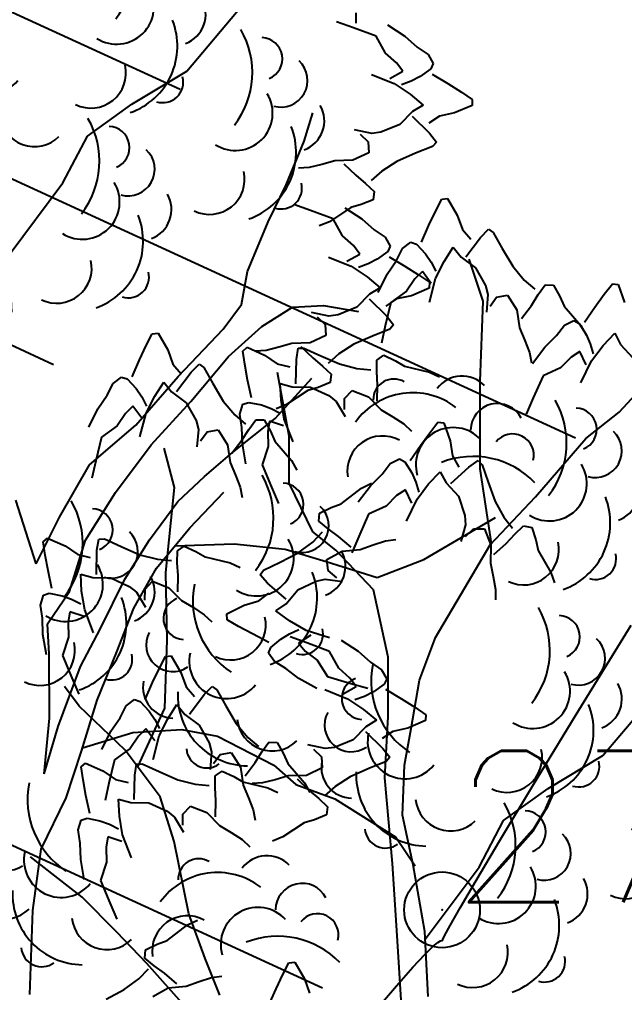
# Model space of a CAD drawing. Header units: millimetres. Extents: x 524954 to 526204, y 9523489 to 9524010.
# Drawn here: x 525327.64 to 525331.64, y 9523780.03 to 9523786.45 of the extents above; entities that cross this region are included whole.
import ezdxf
from ezdxf import colors
from ezdxf.entities.mleader import LeaderData, LeaderLine
from ezdxf.math import Vec2, Vec3

# ---------------------------------------------------------------- set-up
doc = ezdxf.new("R2010")
doc.units = ezdxf.units.MM
doc.header["$PDMODE"] = 32
doc.header["$PDSIZE"] = 0.5
doc.linetypes.add('ACAD_ISO12W100', pattern=[21, 12, -3, 0, -3, 0, -3])
for name, color, linetype in [('Arbre', 34, 'ACAD_ISO12W100'), ('CN_05_00', 6, 'Continuous'), ('ETQ IMPAIR', 7, 'Continuous'), ('Talus', 2, 'Continuous'), ('TopoAlt', 3, 'Continuous'), ('TOPOJIS', 7, 'Continuous')]:
    doc.layers.add(name, color=color, linetype=linetype)
doc.styles.add('Simplex 1.0', font='Simplex.shx', dxfattribs={"width": 0.99, "height": 1})
doc.styles.get("Standard").update_dxf_attribs({"font": 'arial.ttf'})

# ---------------------------------------------------------------- blocks, each defined once
blk = doc.blocks.new('TCPOINT M')
at = {"color": 0}
blk.add_point((0, 0), dxfattribs=at)
at = {"layer": 'TopoAlt', "style": 'Simplex 1.0', "width": 0.99}
blk.add_attdef('ALT', (0.15, 0.15), '', height=1, dxfattribs=at)
blk = doc.blocks.new('v088')
at = {"color": 3, "linetype": 'Continuous'}
for p, q in [((-0.0239, 12.3184), (0.0161, 12.3965)), ((0.0161, 12.3965), (0.0546, 12.3999)), ((0.0546, 12.3999), (0.1184, 12.2906)), ((-0.0686, 12.2238), (-0.0239, 12.3184)), ((0.1184, 12.2906), (0.1522, 12.1952)), ((-0.1179, 12.1126), (-0.0686, 12.2238)), ((0.1522, 12.1952), (0.2074, 12.1313)), ((0.2717, 12.1435), (0.3242, 12.1966)), ((0.3242, 12.1966), (0.3557, 12.1751)), ((0.3557, 12.1751), (0.415, 12.0689)), ((-0.2428, 12.0693), (-0.1881, 12.111)), ((-0.1881, 12.111), (-0.1505, 12.0986)), ((-0.1505, 12.0986), (-0.0915, 12.0354)), ((0.1746, 12.0155), (0.2717, 12.1435)), ((-0.2828, 11.9912), (-0.2428, 12.0693)), ((-0.0915, 12.0354), (-0.0536, 11.98)), ((0.0317, 11.9844), (0.0922, 12.0781)), ((0.0922, 12.0781), (0.1437, 12.0135)), ((0.415, 12.0689), (0.4841, 11.9528)), ((-0.344, 11.9013), (-0.2828, 11.9912)), ((-0.0536, 11.98), (-0.0225, 11.9193)), ((-0.0252, 11.8718), (0.0317, 11.9844)), ((0.1437, 12.0135), (0.2395, 11.9416)), ((-0.4033, 11.7804), (-0.344, 11.9013)), ((-0.1123, 11.9179), (-0.1618, 11.8694)), ((-0.0542, 11.8389), (-0.1123, 11.9179)), ((0.2395, 11.9416), (0.3048, 11.8248)), ((0.4841, 11.9528), (0.5601, 11.8616)), ((-0.1618, 11.8694), (-0.2169, 11.7884)), ((-0.066, 11.7153), (-0.0252, 11.8718)), ((0.3048, 11.8248), (0.32, 11.7651)), ((0.5601, 11.8616), (0.6304, 11.8005)), ((0.6527, 11.7656), (0.6994, 11.8293)), ((0.6994, 11.8293), (0.7544, 11.828)), ((0.7544, 11.828), (0.796, 11.7537)), ((1.0886, 11.7676), (1.1424, 11.8368)), ((1.1424, 11.8368), (1.1809, 11.833)), ((1.1809, 11.833), (1.2232, 11.7138)), ((-0.2169, 11.7884), (-0.3202, 11.714)), ((0.32, 11.7651), (0.3106, 11.6498)), ((0.378, 11.7487), (0.4498, 11.7623)), ((0.4498, 11.7623), (0.5114, 11.6644)), ((0.6075, 11.6944), (0.6527, 11.7656)), ((1.027, 11.683), (1.0886, 11.7676)), ((-0.3202, 11.714), (-0.3572, 11.5582)), ((0.3344, 11.6895), (0.378, 11.7487)), ((0.796, 11.7537), (0.824, 11.6885)), ((0.5114, 11.6644), (0.5299, 11.5465)), ((0.5418, 11.6075), (0.6075, 11.6944)), ((0.824, 11.6885), (0.9344, 11.5607)), ((0.9578, 11.583), (1.027, 11.683)), ((0.827, 11.5637), (0.8886, 11.5945)), ((0.8886, 11.5945), (0.9232, 11.5753)), ((0.9232, 11.5753), (0.9693, 11.5022)), ((-0.3572, 11.5582), (-0.3824, 11.4437)), ((0.5299, 11.5465), (0.5653, 11.4632)), ((0.7732, 11.4945), (0.827, 11.5637)), ((0.9344, 11.5607), (0.97, 11.497)), ((1.0809, 11.4291), (1.1578, 11.5099)), ((1.1578, 11.5099), (1.1963, 11.4368)), ((0.5653, 11.4632), (0.5962, 11.3829)), ((0.6962, 11.4176), (0.7732, 11.4945)), ((0.9693, 11.5022), (0.9963, 11.4406)), ((0.9963, 11.4406), (1.0155, 11.3753)), ((-1.2987, 11.3921), (-1.2695, 11.4174)), ((-1.2853, 11.3054), (-1.2987, 11.3921)), ((-1.2695, 11.4174), (-1.1537, 11.3664)), ((-0.9434, 11.3371), (-0.9319, 11.4109)), ((-0.9319, 11.4109), (-0.8938, 11.412)), ((-0.8938, 11.412), (-0.7835, 11.3608)), ((0.5962, 11.3829), (0.6091, 11.3149)), ((0.6155, 11.3099), (0.6962, 11.4176)), ((0.927, 11.3906), (0.8693, 11.3522)), ((0.9693, 11.3022), (0.927, 11.3906)), ((1.004, 11.3291), (1.0809, 11.4291)), ((1.1963, 11.4368), (1.2771, 11.3483)), ((-1.1537, 11.3664), (-1.0704, 11.3089)), ((-0.9469, 11.1764), (-0.9434, 11.3371)), ((-0.7835, 11.3608), (-0.6595, 11.3072)), ((-0.4131, 11.2545), (-0.4126, 11.3334)), ((-0.4126, 11.3334), (-0.3673, 11.3647)), ((-0.3673, 11.3647), (-0.2901, 11.3288)), ((-0.2901, 11.3288), (-0.2291, 11.2925)), ((0.8693, 11.3522), (0.8001, 11.2829)), ((0.9347, 11.1829), (1.004, 11.3291)), ((-1.266, 11.2026), (-1.2853, 11.3054)), ((-1.0704, 11.3089), (-0.9882, 11.2895)), ((-0.6595, 11.3072), (-0.5444, 11.2779)), ((-0.5444, 11.2779), (-0.4516, 11.2697)), ((-0.4079, 11.1703), (-0.4131, 11.2545)), ((-0.2291, 11.2925), (-0.0648, 11.2537)), ((-0.0648, 11.2537), (0.0014, 11.223)), ((0.8001, 11.2829), (0.6847, 11.2291)), ((-1.2408, 11.0836), (-1.266, 11.2026)), ((0.6847, 11.2291), (0.6193, 11.0829)), ((-1.0503, 11.1789), (-0.9708, 11.1567)), ((-1.0444, 11.0675), (-1.0503, 11.1789)), ((-0.9708, 11.1567), (-0.851, 11.1547)), ((-0.851, 11.1547), (-0.7296, 11.0984)), ((-0.6257, 11.0796), (-0.5755, 11.1328)), ((-0.5755, 11.1328), (-0.4682, 11.0896)), ((-0.4102, 11.0614), (-0.4079, 11.1703)), ((-1.0245, 10.9429), (-1.0444, 11.0675)), ((-0.7296, 11.0984), (-0.6822, 11.0589)), ((-0.6822, 11.0589), (-0.6222, 10.96)), ((-0.6263, 11.0061), (-0.6257, 11.0796)), ((-0.4682, 11.0896), (-0.3841, 11.005)), ((0.6193, 11.0829), (0.5731, 10.9752)), ((-1.3166, 10.9752), (-1.2967, 11.0411)), ((-1.2967, 11.0411), (-1.2589, 11.0531)), ((-1.2589, 11.0531), (-1.1741, 11.0365)), ((-1.1741, 11.0365), (-1.1109, 11.0139)), ((-1.1109, 11.0139), (-1.0501, 10.983)), ((-0.3841, 11.005), (-0.3065, 10.9583)), ((-1.3032, 10.8885), (-1.3166, 10.9752)), ((-1.122, 10.9292), (-1.1336, 10.8608)), ((-1.0286, 10.8992), (-1.122, 10.9292)), ((-0.9657, 10.7922), (-1.0245, 10.9429)), ((-0.3065, 10.9583), (-0.2344, 10.9114)), ((-1.3, 10.7798), (-1.3032, 10.8885)), ((-0.2344, 10.9114), (-0.1841, 10.8638)), ((-1.1336, 10.8608), (-1.1308, 10.7629)), ((-1.2771, 10.6471), (-1.3, 10.7798)), ((-1.1308, 10.7629), (-1.1708, 10.642)), ((-1.1708, 10.642), (-1.1094, 10.4942)), ((-1.1094, 10.4942), (-1.0628, 10.3867)), ((-0.648, 10.3846), (-0.514, 10.4875)), ((-0.514, 10.4875), (-0.4484, 10.5194)), ((-0.7912, 10.3231), (-0.7146, 10.3603)), ((-0.7146, 10.3603), (-0.648, 10.3846)), ((-0.7957, 10.2682), (-0.7912, 10.3231)), ((-0.7348, 10.218), (-0.7957, 10.2682)), ((-2.6162, 10.1323), (-2.587, 10.1577)), ((-2.587, 10.1577), (-2.4712, 10.1066)), ((-0.8359, 10.1311), (-0.7709, 10.1978)), ((-0.6662, 10.1688), (-0.7348, 10.218)), ((-0.5833, 10.0982), (-0.6662, 10.1688)), ((-2.6028, 10.0456), (-2.6162, 10.1323)), ((-2.4712, 10.1066), (-2.3879, 10.0492)), ((-2.2608, 10.0773), (-2.2494, 10.1511)), ((-2.2494, 10.1511), (-2.2113, 10.1522)), ((-2.2113, 10.1522), (-2.101, 10.101)), ((-2.101, 10.101), (-1.977, 10.0475)), ((-1.7301, 10.0737), (-1.6848, 10.1049)), ((-1.6848, 10.1049), (-1.6075, 10.069)), ((-0.9313, 10.0604), (-0.8359, 10.1311)), ((-0.5231, 10.0829), (-0.4378, 10.1134)), ((-0.4378, 10.1134), (-0.3559, 10.1397)), ((-0.3559, 10.1397), (-0.2873, 10.1487)), ((-2.5835, 9.9428), (-2.6028, 10.0456)), ((-2.3879, 10.0492), (-2.3057, 10.0298)), ((-2.2643, 9.9167), (-2.2608, 10.0773)), ((-1.977, 10.0475), (-1.8618, 10.0181)), ((-1.7305, 9.9947), (-1.7301, 10.0737)), ((-1.6075, 10.069), (-1.5466, 10.0327)), ((-1.5466, 10.0327), (-1.3822, 9.9939)), ((-1.0512, 9.9981), (-0.9313, 10.0604)), ((-0.7431, 10.0152), (-0.6418, 10.0712)), ((-0.6418, 10.0712), (-0.5231, 10.0829)), ((-1.8618, 10.0181), (-1.7691, 10.0099)), ((-1.7254, 9.9105), (-1.7305, 9.9947)), ((-1.3822, 9.9939), (-1.316, 9.9632)), ((-1.1606, 9.945), (-1.0512, 9.9981)), ((-0.7336, 9.9427), (-0.7431, 10.0152)), ((-2.5582, 9.8238), (-2.5835, 9.9428)), ((-2.3678, 9.9191), (-2.2883, 9.8969)), ((-2.3619, 9.8077), (-2.3678, 9.9191)), ((-2.2883, 9.8969), (-2.1685, 9.895)), ((-1.7277, 9.8016), (-1.7254, 9.9105)), ((-1.1838, 9.9148), (-1.1606, 9.945)), ((-1.1339, 9.8592), (-1.1838, 9.9148)), ((-0.677, 9.8958), (-0.7336, 9.9427)), ((-2.1685, 9.895), (-2.0471, 9.8386)), ((-2.0471, 9.8386), (-1.9997, 9.7992)), ((-1.9432, 9.8199), (-1.893, 9.873)), ((-1.893, 9.873), (-1.7856, 9.8299)), ((-1.0116, 9.755), (-1.1339, 9.8592)), ((-0.9342, 9.8156), (-0.8138, 9.874)), ((-0.8138, 9.874), (-0.7533, 9.8858)), ((-0.7533, 9.8858), (-0.6387, 9.8698)), ((-2.634, 9.7155), (-2.6142, 9.7814)), ((-2.6142, 9.7814), (-2.5764, 9.7933)), ((-2.5764, 9.7933), (-2.4916, 9.7768)), ((-2.4916, 9.7768), (-2.4283, 9.7541)), ((-2.3419, 9.6831), (-2.3619, 9.8077)), ((-1.9997, 9.7992), (-1.9397, 9.7002)), ((-1.9438, 9.7464), (-1.9432, 9.8199)), ((-1.7856, 9.8299), (-1.7015, 9.7452)), ((-1.1923, 9.7429), (-1.1254, 9.7944)), ((-1.0114, 9.724), (-0.9342, 9.8156)), ((-2.6206, 9.6288), (-2.634, 9.7155)), ((-2.4283, 9.7541), (-2.3676, 9.7232)), ((-1.7015, 9.7452), (-1.624, 9.6985)), ((-1.4022, 9.6572), (-1.2895, 9.7147)), ((-1.2895, 9.7147), (-1.1923, 9.7429)), ((-1.0789, 9.6763), (-1.0114, 9.724)), ((-2.4395, 9.6694), (-2.4511, 9.6011)), ((-2.3461, 9.6395), (-2.4395, 9.6694)), ((-2.2831, 9.5325), (-2.3419, 9.6831)), ((-1.624, 9.6985), (-1.5519, 9.6516)), ((-1.5519, 9.6516), (-1.5015, 9.6041)), ((-1.401, 9.6186), (-1.4022, 9.6572)), ((-0.9888, 9.6106), (-1.0789, 9.6763)), ((-2.6175, 9.52), (-2.6206, 9.6288)), ((-2.4511, 9.6011), (-2.4483, 9.5032)), ((-1.3254, 9.5742), (-1.401, 9.6186)), ((-0.8796, 9.5473), (-0.9888, 9.6106)), ((-2.5946, 9.3874), (-2.6175, 9.52)), ((-1.2335, 9.5242), (-1.3254, 9.5742)), ((-1.1253, 9.4685), (-1.2335, 9.5242)), ((-1.0467, 9.4905), (-0.9892, 9.5252)), ((-0.9892, 9.5252), (-0.9269, 9.5527)), ((-0.8484, 9.5165), (-0.9306, 9.463)), ((-0.7257, 9.4976), (-0.8796, 9.5473)), ((-2.4483, 9.5032), (-2.4883, 9.3823)), ((-1.1132, 9.4352), (-1.0467, 9.4905)), ((-0.9306, 9.463), (-0.885, 9.4108)), ((-1.1278, 9.3984), (-1.1132, 9.4352)), ((-1.0892, 9.3413), (-1.1278, 9.3984)), ((-0.885, 9.4108), (-0.8073, 9.3511)), ((-2.4883, 9.3823), (-2.4269, 9.2344)), ((-1.0136, 9.2969), (-1.0892, 9.3413)), ((-0.8073, 9.3511), (-0.7389, 9.2437)), ((-0.9273, 9.2307), (-1.0136, 9.2969)), ((-2.4269, 9.2344), (-2.3802, 9.1269)), ((-0.81, 9.1646), (-0.9273, 9.2307)), ((-0.7389, 9.2437), (-0.5855, 9.1979)), ((-0.5855, 9.1979), (-0.4727, 9.1661)), ((2.1964, 9.1077), (2.1964, 9.0385)), ((2.1801, 9.009), (2.0697, 9.0483)), ((2.3301, 8.953), (2.1801, 9.009)), ((2.4064, 9.0272), (2.519, 8.9533)), ((2.3912, 8.8412), (2.3301, 8.953)), ((2.519, 8.9533), (2.6006, 8.8814)), ((2.6006, 8.8814), (2.6731, 8.832)), ((2.4646, 8.7765), (2.3912, 8.8412)), ((2.6731, 8.832), (2.7077, 8.7725)), ((2.5067, 8.7213), (2.4646, 8.7765)), ((2.7077, 8.7725), (2.6907, 8.7368)), ((2.2998, 8.7005), (2.4501, 8.6406)), ((2.421, 8.6735), (2.5067, 8.7213)), ((2.6207, 8.6861), (2.5609, 8.6554)), ((2.6907, 8.7368), (2.6207, 8.6861)), ((2.7005, 8.7027), (2.8047, 8.6399)), ((-2.3661, 8.6466), (-2.3369, 8.6719)), ((-2.3527, 8.5599), (-2.3661, 8.6466)), ((-2.3369, 8.6719), (-2.2212, 8.6209)), ((-2.2212, 8.6209), (-2.1379, 8.5634)), ((-2.0108, 8.5916), (-1.9993, 8.6654)), ((-1.9993, 8.6654), (-1.9613, 8.6665)), ((-1.9613, 8.6665), (-1.8509, 8.6153)), ((-1.8509, 8.6153), (-1.7269, 8.5617)), ((-1.4801, 8.5879), (-1.4347, 8.6192)), ((-1.4347, 8.6192), (-1.3575, 8.5833)), ((2.4501, 8.6406), (2.5548, 8.5702)), ((2.5609, 8.6554), (2.4969, 8.632)), ((2.8047, 8.6399), (2.8931, 8.5838)), ((-2.3334, 8.4571), (-2.3527, 8.5599)), ((-2.1379, 8.5634), (-2.0557, 8.544)), ((-2.0143, 8.4309), (-2.0108, 8.5916)), ((-1.7269, 8.5617), (-1.6118, 8.5324)), ((-1.4805, 8.509), (-1.4801, 8.5879)), ((-1.3575, 8.5833), (-1.2966, 8.547)), ((2.5548, 8.5702), (2.6402, 8.4985)), ((2.8931, 8.5838), (2.9656, 8.5345)), ((-1.6118, 8.5324), (-1.519, 8.5242)), ((-1.4754, 8.4248), (-1.4805, 8.509)), ((-1.2966, 8.547), (-1.1322, 8.5082)), ((-1.1322, 8.5082), (-1.066, 8.4775)), ((2.6402, 8.4985), (2.5697, 8.4555)), ((2.9641, 8.4958), (2.8478, 8.4461)), ((2.9656, 8.5345), (2.9641, 8.4958)), ((-2.3082, 8.3381), (-2.3334, 8.4571)), ((-2.1178, 8.4334), (-2.0382, 8.4112)), ((-2.1118, 8.322), (-2.1178, 8.4334)), ((-1.4776, 8.3159), (-1.4754, 8.4248)), ((2.5697, 8.4555), (2.4865, 8.3693)), ((2.5678, 8.4245), (2.6828, 8.3123)), ((2.749, 8.4244), (2.6787, 8.3776)), ((2.8478, 8.4461), (2.749, 8.4244)), ((-2.0382, 8.4112), (-1.9184, 8.4092)), ((-1.9184, 8.4092), (-1.7971, 8.3529)), ((-1.6931, 8.3341), (-1.643, 8.3873)), ((-1.643, 8.3873), (-1.5356, 8.3441)), ((2.4865, 8.3693), (2.3625, 8.3191)), ((-2.384, 8.2298), (-2.3641, 8.2956)), ((-2.3641, 8.2956), (-2.3264, 8.3076)), ((-2.3264, 8.3076), (-2.2415, 8.291)), ((-2.2415, 8.291), (-2.1783, 8.2684)), ((-2.0919, 8.1974), (-2.1118, 8.322)), ((-1.7971, 8.3529), (-1.7497, 8.3134)), ((-1.7497, 8.3134), (-1.6897, 8.2145)), ((-1.6937, 8.2606), (-1.6931, 8.3341)), ((-1.5356, 8.3441), (-1.4515, 8.2595)), ((2.3013, 8.3113), (2.188, 8.335)), ((2.2245, 8.3065), (2.2778, 8.2559)), ((2.3625, 8.3191), (2.3013, 8.3113)), ((2.6828, 8.3123), (2.7289, 8.2536)), ((-2.3706, 8.1431), (-2.384, 8.2298)), ((-2.1783, 8.2684), (-2.1175, 8.2375)), ((-1.4515, 8.2595), (-1.374, 8.2128)), ((2.2778, 8.2559), (2.2824, 8.183)), ((2.7289, 8.2536), (2.7037, 8.225)), ((-2.1895, 8.1837), (-2.2011, 8.1153)), ((-2.0961, 8.1537), (-2.1895, 8.1837)), ((-2.0331, 8.0467), (-2.0919, 8.1974)), ((-1.374, 8.2128), (-1.3019, 8.1659)), ((-1.3019, 8.1659), (-1.2515, 8.1184)), ((2.2824, 8.183), (2.1776, 8.1339)), ((2.591, 8.1793), (2.4672, 8.1253)), ((2.7037, 8.225), (2.591, 8.1793)), ((-2.3674, 8.0343), (-2.3706, 8.1431)), ((-2.2011, 8.1153), (-2.1982, 8.0174)), ((1.9713, 8.1055), (1.8878, 8.0848)), ((2.0584, 8.1303), (1.9713, 8.1055)), ((2.1776, 8.1339), (2.0584, 8.1303)), ((2.1174, 8.1109), (2.1954, 8.0349)), ((2.4672, 8.1253), (2.3672, 8.0611)), ((-2.3445, 7.9016), (-2.3674, 8.0343)), ((1.8878, 8.0848), (1.8187, 8.0804)), ((2.1954, 8.0349), (2.2605, 7.9811)), ((2.3672, 8.0611), (2.2979, 7.9989)), ((-2.1982, 8.0174), (-2.2383, 7.8966)), ((2.2605, 7.9811), (2.3179, 7.927)), ((2.3179, 7.927), (2.3098, 7.8725)), ((-2.2383, 7.8966), (-2.1768, 7.7487)), ((1.8965, 7.8022), (1.7861, 7.8414)), ((2.2308, 7.8405), (2.1627, 7.8208)), ((2.3098, 7.8725), (2.2308, 7.8405)), ((2.0465, 7.7461), (1.8965, 7.8022)), ((2.1627, 7.8208), (2.0222, 7.7271)), ((2.1227, 7.8203), (2.2353, 7.7465)), ((-2.1768, 7.7487), (-2.1302, 7.6412)), ((2.0222, 7.7271), (1.9545, 7.6997)), ((2.1075, 7.6343), (2.0465, 7.7461)), ((2.2353, 7.7465), (2.3169, 7.6746)), ((2.3169, 7.6746), (2.3894, 7.6252)), ((-1.7972, 7.4997), (-1.6632, 7.6026)), ((-1.6632, 7.6026), (-1.5976, 7.6345)), ((2.1809, 7.5696), (2.1075, 7.6343)), ((2.3894, 7.6252), (2.424, 7.5657)), ((2.223, 7.5144), (2.1809, 7.5696)), ((2.407, 7.5299), (2.337, 7.4793)), ((2.424, 7.5657), (2.407, 7.5299)), ((-1.9404, 7.4382), (-1.8638, 7.4754)), ((-1.8638, 7.4754), (-1.7972, 7.4997)), ((2.0162, 7.4937), (2.1664, 7.4338)), ((2.1373, 7.4666), (2.223, 7.5144)), ((2.337, 7.4793), (2.2772, 7.4485)), ((2.4169, 7.4959), (2.521, 7.4331)), ((-1.9448, 7.3833), (-1.9404, 7.4382)), ((2.1664, 7.4338), (2.2711, 7.3633)), ((2.2772, 7.4485), (2.2132, 7.4252)), ((2.521, 7.4331), (2.6094, 7.377)), ((-1.8839, 7.3331), (-1.9448, 7.3833)), ((-1.8154, 7.2839), (-1.8839, 7.3331)), ((-1.0336, 7.2746), (-0.9936, 7.3527)), ((-0.9936, 7.3527), (-0.9551, 7.3561)), ((-0.9551, 7.3561), (-0.8913, 7.2468)), ((2.2711, 7.3633), (2.3565, 7.2916)), ((2.6094, 7.377), (2.6819, 7.3276)), ((2.6819, 7.3276), (2.6805, 7.289)), ((-1.985, 7.2461), (-1.9201, 7.3129)), ((-1.7325, 7.2133), (-1.8154, 7.2839)), ((-1.5051, 7.2548), (-1.4365, 7.2638)), ((-1.0783, 7.18), (-1.0336, 7.2746)), ((2.3565, 7.2916), (2.286, 7.2486)), ((2.6805, 7.289), (2.5641, 7.2392)), ((-2.0805, 7.1754), (-1.985, 7.2461)), ((-1.791, 7.1862), (-1.6722, 7.1979)), ((-1.6722, 7.1979), (-1.587, 7.2285)), ((-1.587, 7.2285), (-1.5051, 7.2548)), ((-0.8913, 7.2468), (-0.8575, 7.1514)), ((2.286, 7.2486), (2.2028, 7.1624)), ((2.2841, 7.2177), (2.3991, 7.1055)), ((2.4653, 7.2176), (2.395, 7.1707)), ((2.5641, 7.2392), (2.4653, 7.2176)), ((-2.2004, 7.1132), (-2.0805, 7.1754)), ((-1.8923, 7.1303), (-1.791, 7.1862)), ((-1.1277, 7.0688), (-1.0783, 7.18)), ((2.2028, 7.1624), (2.0788, 7.1122)), ((2.0176, 7.1045), (1.9044, 7.1282)), ((1.9408, 7.0996), (1.9941, 7.049)), ((2.0788, 7.1122), (2.0176, 7.1045)), ((2.3991, 7.1055), (2.4452, 7.0467)), ((1.9941, 7.049), (1.9988, 6.9761)), ((2.4201, 7.0181), (2.3073, 6.9725)), ((2.4452, 7.0467), (2.4201, 7.0181)), ((0.8128, 6.9092), (0.8527, 6.9872)), ((0.8527, 6.9872), (0.8913, 6.9906)), ((0.8913, 6.9906), (0.9551, 6.8814)), ((1.9988, 6.9761), (1.8939, 6.9271)), ((2.3073, 6.9725), (2.1835, 6.9184)), ((0.7681, 6.8145), (0.8128, 6.9092)), ((0.9551, 6.8814), (0.9888, 6.786)), ((1.6041, 6.8779), (1.535, 6.8736)), ((1.6876, 6.8986), (1.6041, 6.8779)), ((1.7747, 6.9234), (1.6876, 6.8986)), ((1.8939, 6.9271), (1.7747, 6.9234)), ((1.8337, 6.904), (1.9118, 6.828)), ((2.1835, 6.9184), (2.0835, 6.8543)), ((0.7187, 6.7034), (0.7681, 6.8145)), ((1.9118, 6.828), (1.9768, 6.7743)), ((2.0835, 6.8543), (2.0142, 6.7921)), ((0.9888, 6.786), (1.0441, 6.7221)), ((1.1083, 6.7343), (1.1609, 6.7873)), ((1.1609, 6.7873), (1.1923, 6.7659)), ((1.1923, 6.7659), (1.2517, 6.6597)), ((1.9768, 6.7743), (2.0342, 6.7201)), ((0.5938, 6.6601), (0.6485, 6.7018)), ((0.6485, 6.7018), (0.6861, 6.6893)), ((0.6861, 6.6893), (0.7451, 6.6262)), ((1.0112, 6.6062), (1.1083, 6.7343)), ((2.0342, 6.7201), (2.0261, 6.6656)), ((0.5538, 6.582), (0.5938, 6.6601)), ((0.7451, 6.6262), (0.7831, 6.5707)), ((0.8684, 6.5752), (0.9289, 6.6689)), ((0.9289, 6.6689), (0.9803, 6.6043)), ((1.2517, 6.6597), (1.3207, 6.5436)), ((1.9472, 6.6337), (1.879, 6.6139)), ((2.0261, 6.6656), (1.9472, 6.6337)), ((0.4926, 6.4921), (0.5538, 6.582)), ((0.7831, 6.5707), (0.8142, 6.5101)), ((0.8114, 6.4626), (0.8684, 6.5752)), ((0.9803, 6.6043), (1.0762, 6.5324)), ((1.879, 6.6139), (1.7385, 6.5203)), ((0.4333, 6.3712), (0.4926, 6.4921)), ((0.7244, 6.5087), (0.6749, 6.4601)), ((0.7824, 6.4297), (0.7244, 6.5087)), ((1.0762, 6.5324), (1.1414, 6.4156)), ((1.3207, 6.5436), (1.3968, 6.4523)), ((1.7385, 6.5203), (1.6708, 6.4929)), ((0.6749, 6.4601), (0.6198, 6.3792)), ((0.7707, 6.306), (0.8114, 6.4626)), ((1.3968, 6.4523), (1.4671, 6.3913)), ((0.6198, 6.3792), (0.5164, 6.3047)), ((1.1414, 6.4156), (1.1567, 6.3559)), ((1.4894, 6.3564), (1.536, 6.4201)), ((1.536, 6.4201), (1.5911, 6.4188)), ((1.5911, 6.4188), (1.6326, 6.3444)), ((2.6849, 6.3343), (2.7388, 6.4036)), ((2.7388, 6.4036), (2.7772, 6.3997)), ((2.7772, 6.3997), (2.8196, 6.2805)), ((0.5164, 6.3047), (0.4795, 6.1489)), ((1.1567, 6.3559), (1.1472, 6.2405)), ((1.171, 6.2803), (1.2146, 6.3394)), ((1.2146, 6.3394), (1.2864, 6.3531)), ((1.2864, 6.3531), (1.3481, 6.2552)), ((1.4442, 6.2852), (1.4894, 6.3564)), ((1.6326, 6.3444), (1.6606, 6.2793)), ((2.6234, 6.2497), (2.6849, 6.3343)), ((1.3481, 6.2552), (1.3665, 6.1373)), ((1.3784, 6.1983), (1.4442, 6.2852)), ((1.6606, 6.2793), (1.771, 6.1515)), ((2.5541, 6.1497), (2.6234, 6.2497)), ((2.8196, 6.2805), (2.8349, 6.1805)), ((2.8349, 6.1805), (2.8773, 6.1074)), ((0.4795, 6.1489), (0.4542, 6.0345)), ((1.3665, 6.1373), (1.4019, 6.054)), ((1.771, 6.1515), (1.8066, 6.0878)), ((2.3695, 6.0612), (2.4234, 6.1305)), ((2.4234, 6.1305), (2.4849, 6.1612)), ((2.4849, 6.1612), (2.5195, 6.142)), ((2.5195, 6.142), (2.5657, 6.0689)), ((2.8234, 5.9997), (2.9427, 6.1074)), ((2.9427, 6.1074), (3.0042, 6.1497)), ((3.0042, 6.1497), (3.0311, 6.1228)), ((3.0311, 6.1228), (3.0696, 6.0074)), ((1.4019, 6.054), (1.4328, 5.9737)), ((2.2926, 5.9843), (2.3695, 6.0612)), ((2.5657, 6.0689), (2.5926, 6.0074)), ((2.6772, 5.9958), (2.7542, 6.0766)), ((2.7542, 6.0766), (2.7926, 6.0035)), ((2.2118, 5.8766), (2.2926, 5.9843)), ((2.5926, 6.0074), (2.6118, 5.942)), ((2.6003, 5.8958), (2.6772, 5.9958)), ((2.7926, 6.0035), (2.8734, 5.9151)), ((3.0696, 6.0074), (3.1158, 5.8804)), ((1.4328, 5.9737), (1.4458, 5.9057)), ((2.4657, 5.9189), (2.3964, 5.8497)), ((2.5234, 5.9574), (2.4657, 5.9189)), ((2.5657, 5.8689), (2.5234, 5.9574)), ((2.8734, 5.9151), (2.9157, 5.7881)), ((2.3964, 5.8497), (2.281, 5.7958)), ((2.5311, 5.7497), (2.6003, 5.8958)), ((3.1158, 5.8804), (3.1734, 5.7766)), ((2.281, 5.7958), (2.2156, 5.6496)), ((2.9157, 5.7881), (2.9196, 5.7266)), ((2.9196, 5.7266), (2.8888, 5.615)), ((3.1734, 5.7766), (3.2311, 5.7035)), ((2.9196, 5.6496), (2.9734, 5.6996)), ((2.9734, 5.6996), (3.0465, 5.6996)), ((3.0465, 5.6996), (3.0888, 5.5919)), ((3.1888, 5.6035), (3.2465, 5.665)), ((3.2465, 5.665), (3.3042, 5.7189)), ((3.3042, 5.7189), (3.3581, 5.7073)), ((3.3581, 5.7073), (3.385, 5.6266)), ((2.2156, 5.6496), (2.1695, 5.5419)), ((3.0888, 5.5919), (3.085, 5.4727)), ((3.1081, 5.5304), (3.1888, 5.6035)), ((3.385, 5.6266), (3.4004, 5.5573)), ((3.4004, 5.5573), (3.485, 5.4112)), ((3.085, 5.4727), (3.1042, 5.3842)), ((3.485, 5.4112), (3.5081, 5.3419)), ((3.1042, 5.3842), (3.1196, 5.2996)), ((3.1196, 5.2996), (3.1196, 5.2304)), ((1.8724, 4.9461), (1.762, 4.9854)), ((2.0987, 4.9642), (2.2113, 4.8904)), ((2.0224, 4.89), (1.8724, 4.9461)), ((2.0834, 4.7783), (2.0224, 4.89)), ((2.2113, 4.8904), (2.2929, 4.8185)), ((0.8993, 4.7791), (0.9393, 4.8572)), ((0.9393, 4.8572), (0.9778, 4.8606)), ((0.9778, 4.8606), (1.0416, 4.7513)), ((0.8546, 4.6845), (0.8993, 4.7791)), ((2.1569, 4.7135), (2.0834, 4.7783)), ((2.2929, 4.8185), (2.3654, 4.7691)), ((2.3654, 4.7691), (2.4, 4.7096)), ((1.0416, 4.7513), (1.0754, 4.656)), ((2.1989, 4.6584), (2.1569, 4.7135)), ((2.4, 4.7096), (2.383, 4.6739)), ((0.8053, 4.5733), (0.8546, 4.6845)), ((1.0754, 4.656), (1.1306, 4.592)), ((1.1948, 4.6042), (1.2474, 4.6573)), ((1.2474, 4.6573), (1.2789, 4.6359)), ((1.2789, 4.6359), (1.3382, 4.5297)), ((1.9921, 4.6376), (2.1424, 4.5777)), ((2.1133, 4.6106), (2.1989, 4.6584)), ((2.383, 4.6739), (2.3129, 4.6232)), ((2.3928, 4.6398), (2.497, 4.577)), ((0.6804, 4.53), (0.7351, 4.5718)), ((0.7351, 4.5718), (0.7727, 4.5593)), ((1.0978, 4.4762), (1.1948, 4.6042)), ((2.1424, 4.5777), (2.247, 4.5072)), ((2.2532, 4.5924), (2.1892, 4.5691)), ((2.3129, 4.6232), (2.2532, 4.5924)), ((2.497, 4.577), (2.5853, 4.5209)), ((0.6404, 4.452), (0.6804, 4.53)), ((0.7727, 4.5593), (0.8317, 4.4961)), ((0.9549, 4.4451), (1.0154, 4.5388)), ((1.0154, 4.5388), (1.0668, 4.4742)), ((1.3382, 4.5297), (1.4072, 4.4136)), ((2.247, 4.5072), (2.3325, 4.4356)), ((2.5853, 4.5209), (2.6578, 4.4715)), ((0.5791, 4.362), (0.6404, 4.452)), ((0.8317, 4.4961), (0.8696, 4.4407)), ((0.8696, 4.4407), (0.9007, 4.38)), ((0.898, 4.3325), (0.9549, 4.4451)), ((1.0668, 4.4742), (1.1627, 4.4024)), ((2.3325, 4.4356), (2.262, 4.3926)), ((2.6578, 4.4715), (2.6564, 4.4329)), ((0.8109, 4.3786), (0.7614, 4.3301)), ((0.869, 4.2996), (0.8109, 4.3786)), ((1.1627, 4.4024), (1.228, 4.2856)), ((1.4072, 4.4136), (1.4833, 4.3223)), ((2.262, 4.3926), (2.1788, 4.3064)), ((2.5401, 4.3831), (2.4412, 4.3615)), ((2.6564, 4.4329), (2.5401, 4.3831)), ((0.5199, 4.2411), (0.5791, 4.362)), ((0.7614, 4.3301), (0.7063, 4.2491)), ((0.8572, 4.176), (0.898, 4.3325)), ((1.4833, 4.3223), (1.5536, 4.2613)), ((2.1788, 4.3064), (2.0548, 4.2561)), ((2.2601, 4.3616), (2.3751, 4.2494)), ((2.4412, 4.3615), (2.371, 4.3146)), ((0.7063, 4.2491), (0.603, 4.1747)), ((1.228, 4.2856), (1.2432, 4.2258)), ((1.5759, 4.2264), (1.6226, 4.29)), ((1.6226, 4.29), (1.6776, 4.2887)), ((1.6776, 4.2887), (1.7191, 4.2144)), ((1.9936, 4.2484), (1.8803, 4.2721)), ((1.9168, 4.2436), (1.9701, 4.193)), ((2.0548, 4.2561), (1.9936, 4.2484)), ((2.3751, 4.2494), (2.4212, 4.1906)), ((1.2432, 4.2258), (1.2338, 4.1105)), ((1.2576, 4.1502), (1.3011, 4.2094)), ((1.3011, 4.2094), (1.373, 4.223)), ((1.373, 4.223), (1.4346, 4.1251)), ((1.5307, 4.1551), (1.5759, 4.2264)), ((1.7191, 4.2144), (1.7472, 4.1493)), ((1.9701, 4.193), (1.9747, 4.12)), ((2.4212, 4.1906), (2.396, 4.1621)), ((0.603, 4.1747), (0.566, 4.0189)), ((1.4346, 4.1251), (1.4531, 4.0073)), ((1.465, 4.0683), (1.5307, 4.1551)), ((1.7472, 4.1493), (1.8576, 4.0214)), ((1.9747, 4.12), (1.8699, 4.071)), ((2.2833, 4.1164), (2.1595, 4.0623)), ((2.396, 4.1621), (2.2833, 4.1164)), ((1.7506, 4.0673), (1.6636, 4.0426)), ((1.8699, 4.071), (1.7506, 4.0673)), ((2.1595, 4.0623), (2.0595, 3.9982)), ((0.566, 4.0189), (0.5407, 3.9045)), ((1.4531, 4.0073), (1.4885, 3.9239)), ((1.5801, 4.0219), (1.511, 4.0175)), ((1.6636, 4.0426), (1.5801, 4.0219)), ((1.8097, 4.0479), (1.8877, 3.9719)), ((1.8576, 4.0214), (1.8932, 3.9577)), ((2.0595, 3.9982), (1.9902, 3.936)), ((1.4885, 3.9239), (1.5194, 3.8437)), ((1.8877, 3.9719), (1.9528, 3.9182)), ((1.9528, 3.9182), (2.0102, 3.864)), ((2.0102, 3.864), (2.002, 3.8096)), ((1.5194, 3.8437), (1.5323, 3.7756)), ((2.002, 3.8096), (1.9231, 3.7776)), ((1.855, 3.7579), (1.7144, 3.6642)), ((1.9231, 3.7776), (1.855, 3.7579)), ((1.7144, 3.6642), (1.6468, 3.6368))]:
    blk.add_line(p, q, dxfattribs=at)
at = {"linetype": 'Continuous'}
for p, q in [((0.2897, 11.7219), (0.1969, 11.9998)), ((0.2697, 11.1929), (0.2897, 11.7219)), ((-0.9914, 10.8307), (-1.0686, 11.252)), ((1.1882, 10.9882), (1.4374, 11.2608)), ((0.2693, 10.6145), (0.2697, 11.1929)), ((0.9679, 10.8157), (1.1882, 10.9882)), ((-0.9911, 10.5198), (-0.9914, 10.8307)), ((0.6339, 10.4293), (0.9679, 10.8157)), ((-1.7492, 10.4915), (-1.8168, 10.7513)), ((0.3448, 10.1217), (0.2693, 10.6145)), ((-1.8059, 9.9306), (-1.7492, 10.4915)), ((-0.8352, 10.1996), (-0.9911, 10.5198)), ((0.3358, 10.1122), (0.6339, 10.4293)), ((-0.6834, 10.0784), (-0.8352, 10.1996)), ((0.1676, 9.8288), (0.3358, 10.1122)), ((-0.4354, 9.8162), (-0.6834, 10.0784)), ((-1.7966, 9.483), (-1.8059, 9.9306)), ((-0.339, 9.3704), (-0.4354, 9.8162)), ((-0.0246, 9.5014), (0.1676, 9.8288)), ((-1.8121, 9.0349), (-1.7966, 9.483)), ((-0.1306, 9.2193), (-0.0246, 9.5014)), ((-0.337, 8.9787), (-0.339, 9.3704)), ((-0.1861, 8.901), (-0.1306, 9.2193)), ((-2.3783, 9.048), (-2.4742, 9.1766)), ((1.08, 8.7222), (1.4442, 9.1527)), ((-2.0737, 8.7558), (-2.3783, 9.048)), ((-1.992, 8.6473), (-1.8121, 9.0349)), ((-0.3597, 8.574), (-0.337, 8.9787)), ((-0.2308, 8.6575), (-0.1861, 8.901)), ((-1.8434, 8.4497), (-2.0737, 8.7558)), ((0.7177, 8.5032), (1.08, 8.7222)), ((-0.2426, 8.3277), (-0.2308, 8.6575)), ((-0.3105, 8.0091), (-0.3597, 8.574)), ((0.4236, 8.2918), (0.7177, 8.5032)), ((-1.7501, 8.1531), (-1.8434, 8.4497)), ((1.8546, 8.2596), (1.9129, 8.4473)), ((-0.1735, 7.9995), (-0.2426, 8.3277)), ((0.2621, 7.9837), (0.4236, 8.2918)), ((1.7363, 7.971), (1.8546, 8.2596)), ((-1.6531, 7.6763), (-1.7501, 8.1531)), ((-2.3581, 7.786), (-2.6995, 8.0525)), ((-0.2742, 7.4626), (-0.3105, 8.0091)), ((-0.0959, 7.5596), (-0.1735, 7.9995)), ((-0.0934, 7.5087), (0.2621, 7.9837)), ((1.617, 7.726), (1.7363, 7.971)), ((-2.1294, 7.5544), (-2.3581, 7.786)), ((1.4808, 7.3998), (1.617, 7.726)), ((-1.5474, 7.38), (-1.6531, 7.6763)), ((-1.9323, 7.3471), (-2.1294, 7.5544)), ((-0.0745, 7.1309), (-0.0959, 7.5596)), ((-0.2365, 6.8477), (-0.2742, 7.4626)), ((1.4418, 7.1813), (1.4808, 7.3998)), ((-1.6648, 7.048), (-1.9323, 7.3471)), ((-1.4491, 7.1395), (-1.5474, 7.38)), ((1.3209, 7.0171), (1.4418, 7.1813)), ((1.5755, 7.0348), (1.778, 7.1634)), ((1.778, 7.1634), (1.983, 7.1739)), ((1.983, 7.1739), (2.2139, 7.1352)), ((1.0227, 6.7061), (1.3209, 7.0171)), ((1.3557, 6.8374), (1.5755, 7.0348)), ((1.107, 6.54), (1.3557, 6.8374)), ((0.7433, 6.3831), (1.0227, 6.7061)), ((1.6628, 6.4272), (1.906, 6.6935)), ((0.8455, 6.2546), (1.107, 6.54)), ((1.3814, 6.2037), (1.6628, 6.4272)), ((0.4379, 6.1217), (0.7433, 6.3831)), ((0.6096, 5.9388), (0.8455, 6.2546)), ((1.1982, 6.0444), (1.3814, 6.2037)), ((0.2399, 5.7756), (0.4379, 6.1217)), ((1.0213, 5.879), (1.1982, 6.0444)), ((0.4109, 5.6237), (0.6096, 5.9388)), ((1.0995, 5.7065), (1.3247, 5.9413)), ((0.0846, 5.4676), (-0.0486, 5.8877)), ((0.8338, 5.6263), (1.0213, 5.879)), ((0.0846, 5.4676), (0.2399, 5.7756)), ((2.6462, 5.4963), (3.1193, 5.7735)), ((0.8812, 5.4407), (1.0995, 5.7065)), ((0.3061, 5.2857), (0.4109, 5.6237)), ((0.6713, 5.3679), (0.8338, 5.6263)), ((1.0006, 5.5861), (1.394, 5.6007)), ((1.394, 5.6007), (1.7306, 5.5642)), ((1.7306, 5.5642), (1.9997, 5.4827)), ((1.9997, 5.4827), (2.3377, 5.3779)), ((2.3377, 5.3779), (2.6462, 5.4963)), ((0.7312, 5.1764), (0.8812, 5.4407)), ((0.5102, 5.0412), (0.6713, 5.3679)), ((0.1613, 5.0712), (0.3061, 5.2857)), ((0.6191, 4.888), (0.7312, 5.1764)), ((0.1717, 4.8724), (0.1613, 5.0712)), ((0.3786, 4.7897), (0.5102, 5.0412)), ((0.489, 4.5681), (0.6191, 4.888)), ((0.1743, 4.4496), (0.1717, 4.8724)), ((0.2314, 4.3948), (0.3786, 4.7897)), ((0.3841, 4.2301), (0.489, 4.5681)), ((0.1384, 4.0819), (0.1743, 4.4496)), ((0.1384, 4.0819), (0.2314, 4.3948)), ((0.7235, 4.3553), (1.0465, 4.3745)), ((1.0465, 4.3745), (1.2838, 4.3297)), ((0.3911, 4.2526), (0.7235, 4.3553)), ((1.2838, 4.3297), (1.6547, 4.1385)), ((0.2848, 3.9233), (0.3841, 4.2301)), ((1.6547, 4.1385), (1.8004, 4.0109)), ((1.8004, 4.0109), (2.0573, 3.9168)), ((0.1177, 3.584), (0.2848, 3.9233)), ((2.0573, 3.9168), (2.4606, 3.664)), ((2.4606, 3.664), (2.589, 3.4739)), ((0.064, 3.1786), (0.1177, 3.584)), ((0.0445, 2.6247), (0.064, 3.1786))]:
    blk.add_line(p, q, dxfattribs=at)
at = {"color": 3, "linetype": 'Continuous'}
for centre, major_axis, start_param, end_param in [((-0.3005, 11.0717), (0.0964, 0.0964), 0.254619, 2.377018), ((0.1501, 11.0237), (0.1445, 0.1445), 6.263619, 7.998733), ((-0.1756, 10.6509), (0.3298, 0.3298), 0.12682, 1.733702), ((0.3829, 10.8698), (-0.1246, 0.1246), 4.396235, 7.060094), ((0.2754, 10.7857), (0.3995, 0.3995), 4.836335, 6.022049), ((0.8987, 10.8757), (0.099, 0.099), 4.31771, 7.031286), ((0.0911, 10.6412), (0.1741, 0.1741), 6.236163, 8.918901), ((1.0287, 10.7332), (-0.1246, 0.1246), 2.081137, 4.744996), ((-0.3757, 10.5998), (0.1641, 0.1641), 0.282297, 2.520721), ((0.4834, 10.7051), (-0.099, 0.099), 3.680741, 6.394318), ((0.2226, 10.1318), (-0.3995, 0.3995), 4.689978, 5.875693), ((0.7276, 10.5169), (-0.1741, 0.1741), 1.793126, 4.475865), ((1.1114, 10.4666), (-0.1445, 0.1445), 2.713295, 4.448408), ((0.6623, 10.2582), (-0.3298, 0.3298), 2.69514, 4.302022), ((0.5573, 10.0804), (0.1641, 0.1641), 3.478918, 5.717341), ((1.0314, 10.0206), (0.0964, 0.0964), 3.62262, 5.745019), ((-1.0632, 9.7428), (0.3995, 0.3995), 2.158504, 3.344219), ((-1.6825, 9.6282), (-0.099, 0.099), -0.421529, 2.292047), ((0.1648, 9.4153), (0.3995, 0.3995), 4.836335, 6.022049), ((0.7881, 9.5054), (-0.099, 0.099), 2.746913, 5.46049), ((-1.7599, 9.4514), (-0.1246, 0.1246), 0.293965, 2.957824), ((0.9181, 9.3628), (0.1246, 0.1246), 3.651933, 6.315792), ((-1.4053, 9.3432), (0.1741, 0.1741), 2.133893, 4.816631), ((0.1148, 9.2139), (-0.3995, 0.3995), 0.587708, 1.773422), ((0.617, 9.1466), (-0.1741, 0.1741), 1.793126, 4.475865), ((-1.7527, 9.1724), (-0.1445, 0.1445), 0.590553, 2.325666), ((-0.5045, 9.0993), (0.099, 0.099), 1.149268, 3.862844), ((1.0008, 9.0963), (-0.1445, 0.1445), 2.713295, 4.448408), ((-1.2605, 9.1191), (0.3298, 0.3298), 2.307735, 3.914618), ((-0.5819, 8.9225), (0.1246, 0.1246), 1.864761, 4.52862), ((0.5518, 8.8878), (-0.3298, 0.3298), 2.69514, 4.302022), ((-1.1039, 8.9843), (0.1641, 0.1641), 2.463212, 4.701636), ((0.9486, 8.7133), (-0.3995, 0.3995), 3.265538, 4.451253), ((1.5719, 8.8034), (0.099, 0.099), 4.31771, 7.031286), ((-0.2273, 8.8143), (0.1741, 0.1741), 2.133893, 4.816631), ((-1.5338, 8.7756), (0.0964, 0.0964), 2.435534, 4.557933), ((0.4467, 8.71), (-0.1641, 0.1641), 1.908121, 4.146545), ((1.7019, 8.6608), (0.1246, 0.1246), 3.651933, 6.315792), ((-0.5746, 8.6435), (0.1445, 0.1445), 2.161349, 3.896462), ((0.9208, 8.6502), (0.0964, 0.0964), 3.62262, 5.745019), ((-0.0825, 8.5902), (0.3298, 0.3298), 2.307735, 3.914618), ((1.4008, 8.4446), (0.1741, 0.1741), 3.363922, 6.046661), ((-2.1547, 8.4302), (0.3995, 0.3995), 2.158504, 3.344219), ((1.7845, 8.3943), (-0.1445, 0.1445), 2.713295, 4.448408), ((0.0741, 8.4554), (0.1641, 0.1641), 2.463212, 4.701636), ((-0.0612, 8.1267), (-0.3995, 0.3995), 3.265538, 4.451253), ((0.5622, 8.2168), (0.099, 0.099), 4.31771, 7.031286), ((1.3355, 8.1858), (-0.3298, 0.3298), 2.69514, 4.302022), ((-0.3558, 8.2467), (0.0964, 0.0964), 2.435534, 4.557933), ((-2.8514, 8.1388), (-0.1246, 0.1246), 0.293965, 2.957824), ((0.6922, 8.0742), (-0.1246, 0.1246), 2.081137, 4.744996), ((-2.4968, 8.0306), (0.1741, 0.1741), 2.133893, 4.816631), ((-1.5891, 7.9031), (0.0964, 0.0964), 0.254619, 2.377018), ((-1.1385, 7.8551), (-0.1445, 0.1445), 4.692823, 6.427936), ((1.2305, 8.008), (0.1641, 0.1641), 3.478918, 5.717341), ((0.391, 7.858), (0.1741, 0.1741), 3.363922, 6.046661), ((1.7045, 7.9482), (-0.0964, 0.0964), 2.051824, 4.174223), ((-1.4642, 7.4823), (0.3298, 0.3298), 0.12682, 1.733702), ((0.7748, 7.8077), (-0.1445, 0.1445), 2.713295, 4.448408), ((-0.9057, 7.7012), (0.1246, 0.1246), 5.967031, 8.63089), ((-2.352, 7.8064), (0.3298, 0.3298), 2.307735, 3.914618), ((-1.1975, 7.4726), (-0.1741, 0.1741), 4.665366, 7.348105), ((0.3258, 7.5992), (0.3298, 0.3298), 4.265936, 5.872819), ((-1.6643, 7.4312), (-0.1641, 0.1641), -1.288499, 0.949924), ((-0.8052, 7.5365), (-0.099, 0.099), 3.680741, 6.394318), ((-2.1954, 7.6717), (0.1641, 0.1641), 2.463212, 4.701636), ((-1.0661, 6.9632), (-0.3995, 0.3995), 4.689978, 5.875693), ((0.2207, 7.4214), (0.1641, 0.1641), 3.478918, 5.717341), ((-2.6253, 7.463), (0.0964, 0.0964), 2.435534, 4.557933), ((0.6948, 7.3616), (-0.0964, 0.0964), 2.051824, 4.174223), ((1.088, 5.7707), (-0.3995, 0.3995), 3.265538, 4.451253), ((1.7113, 5.8608), (0.099, 0.099), 4.31771, 7.031286), ((-0.1718, 5.6024), (0.3995, 0.3995), 4.836335, 6.022049), ((0.4516, 5.6925), (0.099, 0.099), 4.31771, 7.031286), ((1.8413, 5.7182), (-0.1246, 0.1246), 2.081137, 4.744996), ((0.5816, 5.5499), (0.1246, 0.1246), 3.651933, 6.315792), ((1.5402, 5.502), (0.1741, 0.1741), 3.363922, 6.046661), ((1.924, 5.4517), (-0.1445, 0.1445), 2.713295, 4.448408), ((0.2804, 5.3337), (0.1741, 0.1741), 3.363922, 6.046661), ((1.4749, 5.2432), (0.3298, 0.3298), 4.265936, 5.872819), ((0.6642, 5.2834), (-0.1445, 0.1445), 2.713295, 4.448408), ((0.2152, 5.0749), (-0.3298, 0.3298), 2.69514, 4.302022), ((1.3699, 5.0654), (-0.1641, 0.1641), 1.908121, 4.146545), ((1.844, 5.0056), (-0.0964, 0.0964), 2.051824, 4.174223), ((0.1101, 4.8971), (-0.1641, 0.1641), 1.908121, 4.146545), ((0.5842, 4.8373), (0.0964, 0.0964), 3.62262, 5.745019), ((-0.1231, 3.3539), (0.1641, 0.1641), 2.463212, 4.701636)]:
    blk.add_ellipse(centre, major_axis=major_axis, ratio=1, start_param=start_param, end_param=end_param, dxfattribs=at)

msp = doc.modelspace()

# ---------------------------------------------------------------- linework, layer by layer
at = {"layer": 'CN_05_00', "elevation": 275, "flags": 128}
msp.add_lwpolyline([(525329.988, 9523779.9007), (525330.132, 9523780.0703), (525330.2407, 9523780.1932), (525330.319, 9523780.2769), (525330.3721, 9523780.3287), (525330.405, 9523780.3564), (525330.4229, 9523780.3673), (525330.4309, 9523780.369), (525330.4339, 9523780.3691), (525330.438, 9523780.3762), (525330.4524, 9523780.4042), (525330.4871, 9523780.4684), (525330.5522, 9523780.5837), (525330.6578, 9523780.7655), (525330.814, 9523781.0288), (525331.0308, 9523781.3888), (525331.3182, 9523781.8606), (525331.6814, 9523782.4514)], dxfattribs=at)
at = {"layer": 'Talus'}
for p, q in [((525327.1896, 9523786.6864), (525328.704, 9523785.9904)), ((525326.772, 9523785.7778), (525331.3151, 9523783.6897)), ((525326.3544, 9523784.8691), (525327.8688, 9523784.1731)), ((525325.1016, 9523782.1433), (525329.6447, 9523780.0552))]:
    msp.add_line(p, q, dxfattribs=at)

# ---------------------------------------------------------------- block references
at = {"layer": 'Arbre'}
for p in [(525327.6676, 9523777.3883), (525330.4155, 9523772.8691)]:
    msp.add_blockref('v088', p, dxfattribs=at)
at = {"layer": 'TOPOJIS'}
ref = msp.add_blockref('TCPOINT M', (525330.4335, 9523780.5714, 275.03), dxfattribs=at)
ref.add_attrib('ALT', '275.03', (525330.4835, 9523780.6214, 275.03), dxfattribs={"layer": 'TopoAlt', "height": 1, "style": 'Simplex 1.0', "width": 0.99})

# ---------------------------------------------------------------- next in the draw order: leaders
at = {"layer": 'ETQ IMPAIR'}
ml = msp.add_multileader_mtext('Standard', dxfattribs=at)
ml.set_content('Cheminement des piétons', color=256)
ml.set_leader_properties()
ml.build(insert=Vec2(0, 0))
ml.multileader.update_dxf_attribs({"has_text_frame": 1, "dogleg_length": 2.5, "arrow_head_size": 3.5})
ctx = ml.context
ctx.base_point, ctx.char_height, ctx.arrow_head_size, ctx.landing_gap_size, ctx.plane_origin, ctx.plane_x_axis, ctx.plane_y_axis = Vec3(525328.6284, 9523792.8782), 3.5, 3.5, 0.8, Vec3(525468.1657, 9523659.7723), Vec3(0.864942, -0.501872), Vec3(0.501872, 0.864942)
ctx.text_align_type = 1
notes = []
notes.append((ctx, [(1, (1, 1, 0), (525326.466, 9523794.1328), (0.864942, -0.501872), 2.5, [(0, [(525289.2903, 9523763.2481)], 0, [])])]))
ctx.mtext.insert, ctx.mtext.text_direction, ctx.mtext.rotation, ctx.mtext.alignment, ctx.mtext.flow_direction = Vec3(525354.8219, 9523780.2647), Vec3(0.864942, -0.501872), 5.757423, 2, 5
ctx.mtext.has_bg_fill, ctx.mtext.bg_color, ctx.mtext.bg_scale_factor, ctx.mtext.bg_transparency, ctx.mtext.use_window_bg_color = 1, -1027028792, 1.5, 0, 1
for ctx, leaders in notes:
    for number, flags, end, landing, length, lines in leaders:
        leader = LeaderData()
        leader.index, (leader.has_last_leader_line, leader.has_dogleg_vector, leader.attachment_direction) = number, flags
        leader.last_leader_point, leader.dogleg_vector, leader.dogleg_length = Vec3(end), Vec3(landing), length
        for number, points, colour, breaks in lines:
            line = LeaderLine()
            line.index, line.vertices, line.color, line.breaks = number, Vec3.list(points), colors.encode_raw_color(colour), breaks
            leader.lines.append(line)
        ctx.leaders.append(leader)

doc.saveas('drawing.dxf')
